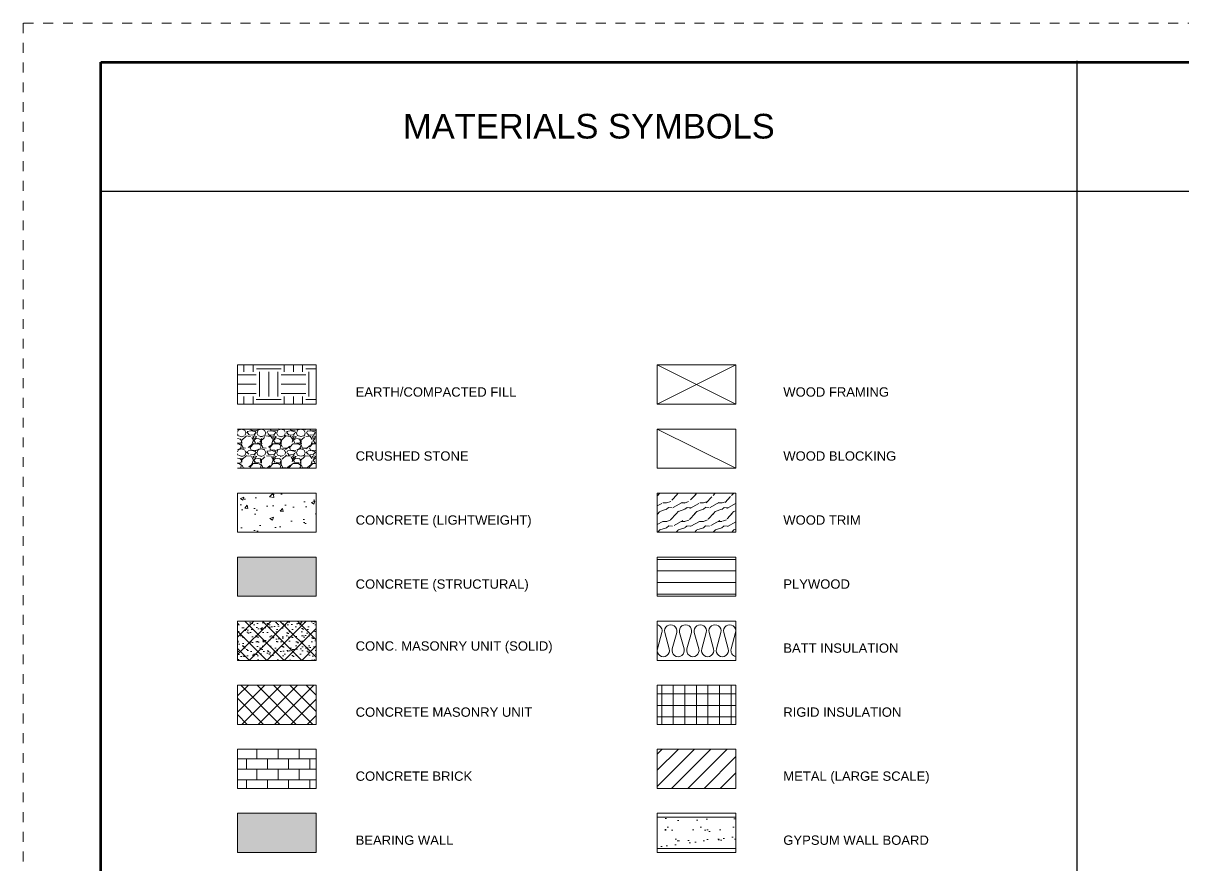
# Paper-space layout 'Symbols A2-1' of a CAD drawing. Header units: inches. Extents: x 0 to 23.5, y -3.2 to 17.1.
# Drawn here: x 0 to 11.75, y 8.59 to 17.13 of the extents above; entities that cross this region are included whole.
import ezdxf
from ezdxf.enums import TextEntityAlignment as Align

# ---------------------------------------------------------------- set-up
doc = ezdxf.new("R2010")
doc.units = ezdxf.units.IN
doc.linetypes.add('DASHDOT', pattern=[1, 0.5, -0.25, 0, -0.25])
for name, color, linetype, lineweight in [('A-ANNO-SYMB', 152, 'Continuous', 5), ('A-CONC-LITE', 253, 'Continuous', 5), ('A-WALL-CONC', 153, 'Continuous', 5), ('C-ERTH', 253, 'Continuous', 5), ('C-STON', 253, 'Continuous', 5), ('G-ANNO-TEXT', 3, 'Continuous', 15), ('G-ANNO-TEXT-BOLD', 1, 'Continuous', 15), ('G-ANNO-TTLB', 7, 'Continuous', 50), ('G-PAPR-MEDM', 6, 'Continuous', 30), ('G-PAPR-THCK', 4, 'Continuous', 100)]:
    doc.layers.add(name, color=color, linetype=linetype, lineweight=lineweight)
doc.layers.add('G-ANNO-REFR', color=253, linetype='DASHDOT', lineweight=5, plot=False)
doc.styles.add('LLARGE', font='arial.ttf', dxfattribs={"height": 0.25})
doc.styles.add('NOTES', font='arial.ttf', dxfattribs={"height": 2})
doc.styles.add('Small text', font='arial.ttf', dxfattribs={"height": 2.4})
doc.styles.add('SUB-TITLE', font='swisscb.ttf')
doc.styles.add('SUB-TITLE-2', font='swissc.ttf')
doc.styles.add('TITLE', font='swisscb.ttf')

# ---------------------------------------------------------------- blocks, each defined once
blk = doc.blocks.new('*U171')
at = {"layer": 'G-ANNO-REFR'}
blk.add_lwpolyline([(0, 0), (596.9999999999999, 0), (596.9999999999999, 435), (0, 435)], close=True, dxfattribs=at)
at = {"layer": 'G-PAPR-THCK'}
blk.add_lwpolyline([(20, 425), (586.9999999999999, 425), (586.9999999999999, 10), (20, 10)], close=True, dxfattribs=at)
at = {"layer": 'G-ANNO-TEXT'}
for tag, p, height, style in [('GENERAL_NOTES_001', (522.5950671357899, 418.9541024142286), 1.710526315819984, 'NOTES'), ('GENERAL_NOTES_002', (522.8552631579099, 416.0728884652531), 1.710526315819984, 'NOTES'), ('GENERAL_NOTES_003', (522.8552631579099, 413.1916745162775), 1.710526315819984, 'NOTES'), ('GENERAL_NOTES_004', (522.8552631579099, 410.310460567302), 1.710526315819984, 'NOTES'), ('GENERAL_NOTES_005', (522.8552631579099, 407.4292466183265), 1.710526315819984, 'NOTES'), ('GENERAL_NOTES_006', (522.8552631579099, 404.548032669351), 1.710526315819984, 'NOTES'), ('GENERAL_NOTES_007', (522.8552631579099, 401.6971554763177), 1.710526315819984, 'NOTES'), ('GENERAL_NOTES_008', (522.7852552595817, 398.8159415273421), 1.710526315819984, 'NOTES'), ('GENERAL_NOTES_009', (522.8552631579099, 395.9347275783666), 1.710526315819984, 'NOTES'), ('GENERAL_NOTES_010', (522.8552631579099, 393.0535136293911), 1.710526315819984, 'NOTES'), ('GENERAL_NOTES_011', (522.8552631579099, 390.1722996804156), 1.710526315819984, 'NOTES'), ('GENERAL_NOTES_012', (522.8552631579099, 387.29108573144), 1.710526315819984, 'NOTES'), ('GENERAL_NOTES_013', (522.8552631579099, 384.4098717824645), 1.710526315819984, 'NOTES'), ('GENERAL_NOTES_014', (522.8552631579099, 381.528657833489), 1.710526315819984, 'NOTES'), ('GENERAL_NOTES_015', (522.8552631579099, 378.6474438845135), 1.710526315819984, 'NOTES'), ('GENERAL_NOTES_016', (522.8552631579099, 375.7662299355379), 1.710526315819984, 'NOTES'), ('GENERAL_NOTES_017', (522.7549185036395, 372.8850159865624), 1.710526315819984, 'NOTES'), ('GENERAL_NOTES_018', (522.8552631579099, 370.0038020375869), 1.710526315819984, 'NOTES'), ('GENERAL_NOTES_019', (522.8249264019677, 367.1237548869169), 1.710526315819984, 'NOTES'), ('GENERAL_NOTES_020', (522.8552631579099, 364.2425409379413), 1.710526315819984, 'NOTES'), ('GENERAL_NOTES_021', (522.756085301945, 361.3613269889657), 1.710526315819984, 'NOTES'), ('GENERAL_NOTES_022', (522.8552631579099, 358.4801130399902), 1.710526315819984, 'NOTES'), ('GENERAL_NOTES_023', (522.7654196883886, 355.5988990910147), 1.710526315819984, 'NOTES'), ('GENERAL_NOTES_024', (522.8552631579099, 352.7176851420392), 1.710526315819984, 'NOTES'), ('GENERAL_NOTES_025', (522.7420837222793, 349.8364711930636), 1.710526315819984, 'NOTES'), ('GENERAL_NOTES_026', (522.8552631579099, 346.9552572440881), 1.710526315819984, 'NOTES'), ('GENERAL_NOTES_027', (522.8552631579099, 344.0740432951126), 1.710526315819984, 'NOTES'), ('GENERAL_NOTES_028', (522.8552631579099, 341.192829346137), 1.710526315819984, 'NOTES'), ('GENERAL_NOTES_029', (522.8552631579099, 338.3116153971615), 1.710526315819984, 'NOTES'), ('GENERAL_NOTES_030', (522.7584188985559, 335.430401448186), 1.710526315819984, 'NOTES'), ('GENERAL_NOTES_031', (522.8552631579099, 332.5491874992105), 1.710526315819984, 'NOTES'), ('GENERAL_NOTES_032', (522.8552631579099, 329.6679735502349), 1.710526315819984, 'NOTES'), ('GENERAL_NOTES_033', (522.8552631579099, 326.7867596012594), 1.710526315819984, 'NOTES'), ('GENERAL_NOTES_034', (522.756085301945, 323.9055456522839), 1.710526315819984, 'NOTES'), ('GENERAL_NOTES_035', (522.8552631579099, 321.0243317033083), 1.710526315819984, 'NOTES'), ('SHEET_NOTES_001', (522.5950671357899, 299.9712291328697), 1.710526315819984, 'NOTES'), ('SHEET_NOTES_002', (522.7852552595817, 297.0900151838942), 1.710526315819984, 'NOTES'), ('SHEET_NOTES_003', (522.7549185036395, 294.2088012349187), 1.710526315819984, 'NOTES'), ('SHEET_NOTES_004', (522.8249264019677, 291.3275872859431), 1.710526315819984, 'NOTES'), ('SHEET_NOTES_005', (522.756085301945, 288.4463733369676), 1.710526315819984, 'NOTES'), ('SHEET_NOTES_006', (522.7654196883886, 285.5651593879921), 1.710526315819984, 'NOTES'), ('SHEET_NOTES_007', (522.7420837222793, 282.6839454390166), 1.710526315819984, 'NOTES'), ('KEY_NOTES_001', (522.5951602713927, 227.5016608836809), 1.710526315819984, 'NOTES'), ('KEY_NOTES_002', (522.7853483951845, 224.6204469347053), 1.710526315819984, 'NOTES'), ('CLIENTNAME', (522.7646274777989, 103.6193878170541), 2.565789473729976, 'SUB-TITLE-2'), ('CLIENTADDRESS1', (522.7646274777989, 100.1367835095559), 1.710526315819984, 'SUB-TITLE-2'), ('CLIENTADDRESS2', (522.7646274777989, 97.24480925568794), 1.710526315819984, 'SUB-TITLE-2'), ('CLIENTPHONE', (522.7646274777989, 94.39393206265464), 1.710526315819984, 'SUB-TITLE-2'), ('DRAWING_NO', (538.2500000002897, 58.25169967878837), 3.421052631639968, 'SUB-TITLE-2')]:
    blk.add_attdef(tag, p, '', height=height, dxfattribs=dict(at, style=style))
at = {"layer": 'G-ANNO-TEXT', "style": 'SUB-TITLE-2'}
for tag, p in [('REV_NO14', (524.7024062267354, 172.4030986870991)), ('REV_DATE14', (532.2397119026784, 172.4030986870991)), ('DRAWN_BY14', (542.0114588218322, 172.4030986870991)), ('CHECKED_BY14', (552.9232153746595, 172.4030986870991)), ('REV_NO13', (524.7024062267354, 168.9820460554591)), ('REV_DATE13', (532.2397119026784, 168.9820460554591)), ('DRAWN_BY13', (542.0114588218322, 168.9820460554591)), ('CHECKED_BY13', (552.9232153746595, 168.9820460554591)), ('REV_NO12', (524.7024062267354, 165.5609934238192)), ('REV_DATE12', (532.2397119026784, 165.5609934238192)), ('DRAWN_BY12', (542.0114588218322, 165.5609934238192)), ('CHECKED_BY12', (552.9232153746595, 165.5609934238192)), ('REV_NO11', (524.7024062267354, 162.1399407921792)), ('REV_DATE11', (532.2397119026784, 162.1399407921792)), ('DRAWN_BY11', (542.0114588218322, 162.1399407921792)), ('CHECKED_BY11', (552.9232153746595, 162.1399407921792)), ('REV_NO10', (524.7024062267354, 158.7188881605392)), ('REV_DATE10', (532.2397119026784, 158.7188881605392)), ('DRAWN_BY10', (542.0114588218322, 158.7188881605392)), ('CHECKED_BY10', (552.9232153746595, 158.7188881605392)), ('REV_NO9', (524.7024062267354, 155.2978355288992)), ('REV_DATE9', (532.2397119026784, 155.2978355288992)), ('DRAWN_BY9', (542.0114588218322, 155.2978355288992)), ('CHECKED_BY9', (552.9232153746595, 155.2978355288992)), ('REV_NO8', (524.7024062267354, 151.8767828972593)), ('REV_DATE8', (532.2397119026784, 151.8767828972593)), ('DRAWN_BY8', (542.0114588218322, 151.8767828972593)), ('CHECKED_BY8', (552.9232153746595, 151.8767828972593)), ('REV_NO7', (524.7024062267354, 148.4557302656195)), ('REV_DATE7', (532.2397119026784, 148.4557302656195)), ('DRAWN_BY7', (542.0114588218322, 148.4557302656195)), ('CHECKED_BY7', (552.9232153746595, 148.4557302656195)), ('REV_NO6', (524.7024062267354, 145.0346776339793)), ('REV_DATE6', (532.2397119026784, 145.0346776339793)), ('DRAWN_BY6', (542.0114588218322, 145.0346776339793)), ('CHECKED_BY6', (552.9232153746595, 145.0346776339793)), ('REV_NO5', (524.7024062267354, 141.6136250023394)), ('REV_DATE5', (532.2397119026784, 141.6136250023394)), ('DRAWN_BY5', (542.0114588218322, 141.6136250023394)), ('CHECKED_BY5', (552.9232153746595, 141.6136250023394)), ('REV_NO4', (524.7024062267354, 138.1925723706994)), ('REV_DATE4', (532.2397119026784, 138.1925723706994)), ('DRAWN_BY4', (542.0114588218322, 138.1925723706994)), ('CHECKED_BY4', (552.9232153746595, 138.1925723706994)), ('REV_NO3', (524.7024062267354, 134.7715197390594)), ('REV_DATE3', (532.2397119026784, 134.7715197390594)), ('DRAWN_BY3', (542.0114588218322, 134.7715197390594)), ('CHECKED_BY3', (552.9232153746595, 134.7715197390594)), ('REV_NO2', (524.7024062267354, 131.3504671074195)), ('REV_DATE2', (532.2397119026784, 131.3504671074195)), ('DRAWN_BY2', (542.0114588218322, 131.3504671074195)), ('CHECKED_BY2', (552.9232153746595, 131.3504671074195)), ('REV_NO1', (524.7023487310414, 127.9294144757795)), ('REV_DATE1', (532.2396544069845, 127.9294144757795)), ('DRAWN_BY1', (542.0114013261382, 127.9294144757795)), ('CHECKED_BY1', (552.9231578789656, 127.9294144757795)), ('REV_NO0', (524.7024062267354, 124.5083618441395)), ('REV_DATE0', (532.2397119026784, 124.5083618441395)), ('DRAWN_BY0', (542.0114588218322, 124.5083618441395)), ('CHECKED_BY0', (552.9232153746595, 124.5083618441395))]:
    blk.add_attdef(tag, text='', height=1.368421052655987, dxfattribs=at).set_placement(p, align=Align.MIDDLE)
for tag, p in [('REV_DESCRIPTION14', (559.7534615315831, 172.4030986870991)), ('REV_DESCRIPTION13', (559.7534615315831, 168.9820460554591)), ('REV_DESCRIPTION12', (559.7534615315831, 165.5609934238192)), ('REV_DESCRIPTION11', (559.7534615315831, 162.1399407921792)), ('REV_DESCRIPTION10', (559.7534615315831, 158.7188881605392)), ('REV_DESCRIPTION9', (559.7534615315831, 155.2978355288992)), ('REV_DESCRIPTION8', (559.7534615315831, 151.8767828972593)), ('REV_DESCRIPTION7', (559.7534615315831, 148.4557302656195)), ('REV_DESCRIPTION6', (559.7534615315831, 145.0346776339793)), ('REV_DESCRIPTION5', (559.7534615315831, 141.6136250023394)), ('REV_DESCRIPTION4', (559.7534615315831, 138.1925723706994)), ('REV_DESCRIPTION3', (559.7534615315831, 134.7715197390594)), ('REV_DESCRIPTION2', (559.7534615315831, 131.3504671074195)), ('REV_DESCRIPTION1', (559.753404035889, 127.9294144757795)), ('REV_DESCRIPTION0', (559.7534615315831, 124.5083618441395))]:
    blk.add_attdef(tag, text='', height=1.368421052655987, dxfattribs=at).set_placement(p, align=Align.MIDDLE_LEFT)
for tag, p in [('PROJECT_NAME1', (538.2500000002897, 91.87844743439533)), ('PROJECT_NAME2', (538.2500000002897, 88.45739480275536)), ('PROJECT_CODE', (538.2500000002897, 84.40789446266795)), ('RELEASE', (538.2500000002897, 80.61823642601924)), ('STAGE', (538.2500000002897, 76.76412245212506)), ('DRAWING_TITLE', (538.2500000002897, 72.91473744280195))]:
    blk.add_attdef(tag, text='', height=2.052631578983981, dxfattribs=at).set_placement(p, align=Align.TOP_LEFT)
at = {"layer": 'G-ANNO-TEXT'}
for tag, height, style, p in [('CURRENT_REV', 3.421052631639968, 'TITLE', (579.30263157881, 58.25169967878831)), ('DRAWN_BY', 2.052631578983981, 'SUB-TITLE-2', (529.6973684211898, 50.62604547613904)), ('CHECKED_BY', 2.052631578983981, 'SUB-TITLE-2', (545.9473684214797, 50.62604547613901)), ('SCALE', 2.052631578983981, 'SUB-TITLE-2', (563.0526315796795, 50.62604547613901)), ('ISSUE_DATE', 2.052631578983981, 'SUB-TITLE-2', (579.3026315793898, 50.62604547613901))]:
    blk.add_attdef(tag, text='', height=height, dxfattribs=dict(at, style=style)).set_placement(p, align=Align.CENTER)
at = {"layer": 'G-ANNO-TEXT', "style": 'SUB-TITLE'}
blk.add_attdef('FILE_NAME', text='', height=1.368421052655987, rotation=90, dxfattribs=at).set_placement((587.854871254819, 19.34614732200439), align=Align.TOP_LEFT)

psp = doc.layouts.new('Symbols A2-1')

# ---------------------------------------------------------------- hatches: boundary and pattern name
at = {"layer": 'A-ANNO-SYMB'}
h = psp.add_hatch(dxfattribs=at)
h.set_pattern_fill('WOOD_2', color=256, scale=0.1873938117556319, angle=90, pattern_type=2)
h.set_pattern_definition([(198.4349, (1.083711286515507, -6.730355207032891), (-0.3747877049512955, -0.1873935125294485), [0.07111089192834492, -0.5214802489288197]), (229.3987, (1.016249514283486, -6.752842464443564), (-0.9369691377153839, -1.124362686542254), [0.0345537323434326, -1.693131947859139]), (226.8476, (0.993762256872806, -6.591683786333725), (-2.623513895630833, -2.810906714878818), [0.08219729722561968, -4.027669812781109]), (199.9831, (0.9375441133461109, -6.651649806095527), (-1.499150617502923, -0.5621813329493485), [0.04386776696912274, -2.149520581487015]), (180, (1.083711286515507, -6.666641311035982), (-0.1873938117556319, -0.1873938117556318), [0.03747876235112638, -0.1499150494045055]), (208.4429, (1.04623252416438, -6.666641311035982), (2.43612025853636, 1.311755527738195), [0.1022971574745287, -5.012558467526166]), (174.2894, (0.9562834945216788, -6.71536370209244), (1.686544197767378, -0.1873940581159595), [0.0376657813752585, -1.845618789936184]), (219.8056, (0.9188047321705518, -6.711615825857334), (0.9369686954780443, 0.7495757028739274), [0.02927185036528846, -1.434320667899135])])
h.paths.add_polyline_path([(7.222329294812591, 11.96382955455903), (7.222329294812591, 12.36204140453976), (6.425905594851159, 12.36204140453976), (6.425905594851159, 11.96382955455903)])
h = psp.add_hatch(color=253, dxfattribs=at)
h.dxf.hatch_style = 1
h.paths.add_polyline_path([(2.968947428384281, 11.31463883049865), (2.968947428384281, 11.71285068047941), (2.172523728422844, 11.71285068047941), (2.172523728422844, 11.31463883049865)])
h = psp.add_hatch(dxfattribs=at)
h.set_pattern_fill('ANSI31', color=256, scale=0.9369690587781596, angle=135)
h.set_pattern_definition([(180, (1.083711286515507, -6.582068265381821), (-2.377701994095713e-17, -0.1171211323472699), [])])
h.paths.add_polyline_path([(7.222329294812591, 11.31463883049866), (7.222329294812591, 11.71285068047941), (6.425905594851159, 11.71285068047941), (6.425905594851159, 11.31463883049866)])
h = psp.add_hatch(dxfattribs=at)
h.set_pattern_fill('ANSI37', color=256, scale=0.9369690587781596, angle=135)
h.set_pattern_definition([(180, (1.083711286515507, -6.188049599966756), (-2.377701994095713e-17, -0.1171211323472699), []), (270, (1.083711286515507, -6.188049599966756), (0.11712113234727, -2.377701994095712e-17), [])])
h.paths.add_polyline_path([(7.222329294812591, 10.01625738237795), (7.222329294812591, 10.4144692323587), (6.425905594851159, 10.4144692323587), (6.425905594851159, 10.01625738237795)])
h = psp.add_hatch(dxfattribs=at)
h.set_pattern_fill('STONE_HOLLAND_PARQUET_2', color=256, scale=0.02677054453651885, pattern_type=2)
h.set_pattern_definition([(0, (1.083711286515507, -3.610585988270596), (0, 0.1070821781460754), []), (90, (1.083711286515507, -3.610585988270596), (-0.1070821781460754, 0.1070821781460754), [0.1070821781460754, -0.1070821781460754])])
h.paths.add_polyline_path([(2.172523728422844, 9.765278508298339), (2.172523728422844, 9.367066658317587), (2.968947428384281, 9.367066658317587), (2.968947428384281, 9.765278508298339)])
h = psp.add_hatch(dxfattribs=at)
h.set_pattern_fill('ANSI31', color=256, scale=0.929888427606451)
h.set_pattern_definition([(44.99999999999997, (0.7917871559789017, -6.110815529681421), (-0.08219130161342718, 0.08219130161342718), [])])
h.paths.add_polyline_path([(7.222329294812591, 9.367066658317613), (7.222329294812591, 9.765278508298344), (6.425905594851159, 9.765278508298344), (6.425905594851159, 9.367066658317613)])
h = psp.add_hatch(color=256, dxfattribs=at)
h.dxf.hatch_style = 1
h.paths.add_polyline_path([(2.968947428384281, 8.71787593425724), (2.968947428384281, 9.116087784237983), (2.172523728422844, 9.116087784237983), (2.172523728422844, 8.71787593425724)])
h = psp.add_hatch(dxfattribs=at)
h.set_pattern_fill('AR-SAND', color=256, scale=0.1070821781460754)
h.set_pattern_definition([(37.49999999999998, (1.083711286515507, -5.794030934551696), (-0.006745465995112581, 0.2063284860895594), [0, -0.1627649107820346, 0, -0.1820397028483282, 0, -0.1740085394873725]), (7.499999999999998, (1.083711286515507, -5.794030934551696), (0.189511544432253, 0.3022015477111766), [0, -0.08780738607978171, 0, -0.1467025840601232, 0, -0.05621814352668954]), (327.5, (0.9520002073958278, -5.794030934551696), (0.3334690936122244, 0.0006059837789834578), [0, -0.0535410890730377, 0, -0.1927479206629357, 0, -0.2516431186432772]), (317.5, (0.9520002073958278, -5.794030934551696), (0.321902584600467, 0.09398341119874659), [0, -0.02677054453651884, 0, -0.1263569702123689, 0, -0.1445609404972018])])
h.paths.add_polyline_path([(6.425905594851159, 9.075931967433204), (6.425905594851159, 8.758031751062019), (7.222329294812591, 8.758031751062019), (7.222329294812591, 9.075931967433204)])
at = {"layer": 'A-CONC-LITE'}
h = psp.add_hatch(dxfattribs=at)
h.set_pattern_fill('AR-CONC', color=256, scale=0.00197)
h.set_pattern_definition([(49.99999999999999, (0.6111307069581471, -7.644602788871041), (0.3589037979221278, -0.03139999851163908), [0.0375285, -0.4128135]), (355, (0.6111307069581471, -7.644602788871041), (-0.0694295402071896, 0.3763819851208993), [0.0300228, -0.3302519508149]), (100.4514447, (0.6410392607481487, -7.647219448266042), (0.2894742567679959, 0.3449819712670243), [0.03189431733599999, -0.3508377818619998]), (46.18420000000002, (0.6111307069581471, -7.544526788871042), (0.5340257105574959, -0.08282338602747248), [0.05629274999999993, -0.6192202499999995]), (96.63555760999989, (0.6556328099581479, -7.551428683871041), (0.4676861440814609, 0.4874294654575114), [0.0478414955858, -0.5262571480752]), (351.1841511700001, (0.6111307069581471, -7.544526788871042), (0.4676861441080047, 0.4874294654334994), [0.0450341351279, -0.4953756718823999]), (21, (0.6611687069581463, -7.569545788871041), (0.298680350800191, -0.2014624404285626), [0.0375285, -0.4128135]), (326.0000000000001, (0.6611687069581463, -7.569545788871041), (0.1217499958448647, 0.3628502932609689), [0.0300228, -0.3302508]), (71.45144499999999, (0.6860587361801465, -7.586334325674041), (0.4204303459790708, 0.1613878547052333), [0.031894317336, -0.350837177072]), (37.50000000000001, (0.6111307069581471, -7.644602788871041), (0.006084548403665879, 0.1665734265801116), [0, -0.32624776, 0, -0.3352546, 0, -0.33150175]), (7.499999999999999, (0.6111307069581471, -7.644602788871041), (0.1316347351453023, 0.1973557323916954), [0, -0.19114516, 0, -0.31874206, 0, -0.12634595]), (327.5, (0.4995459669581483, -7.644602788871041), (0.2671134724787367, -0.01128562566556668), [0, -0.125095, 0, -0.3902964, 0, -0.5178933]), (317.5, (0.449507966958149, -7.644602788871041), (0.2918144873304556, 0.05009018733566607), [0, -0.1626235, 0, -0.25919684, 0, -0.3677793])])
h.paths.add_polyline_path([(2.968947428384281, 11.96382955455903), (2.968947428384281, 12.36204140453976), (2.172523728422844, 12.36204140453976), (2.172523728422844, 11.96382955455903)])
h = psp.add_hatch(dxfattribs=at)
h.set_pattern_fill('AR-SAND', color=256, scale=0.00197)
h.set_pattern_definition([(37.50000000000001, (0.6111307069581471, -7.644602788871041), (-0.00315206165308857, 0.09641440775388044), [0, -0.07605776, 0, -0.0850646, 0, -0.08131175]), (7.499999999999999, (0.6111307069581471, -7.644602788871041), (0.08855608677818652, 0.1412145448119658), [0, -0.04103116, 0, -0.06855206, 0, -0.02626995]), (327.5, (0.5495839669581476, -7.644602788871041), (0.1558254969375672, 0.0002831253816735151), [0, -0.025019, 0, -0.09006839999999999, 0, -0.1175893]), (317.5, (0.5495839669581476, -7.644602788871041), (0.1504206211370425, 0.04391707668167161), [0, -0.0125095, 0, -0.05904483999999999, 0, -0.0675513])])
h.paths.add_polyline_path([(2.172523728422844, 11.06365995641905), (2.172523728422844, 10.66544810643832), (2.968947428384281, 10.66544810643832), (2.968947428384281, 11.06365995641905)])
at = {"layer": 'A-WALL-CONC'}
h = psp.add_hatch(dxfattribs=at)
h.set_pattern_fill('ANSI37', color=256, scale=0.0394)
h.set_pattern_definition([(45, (0.6111307069581471, -7.644602788871041), (-0.08845552279253115, 0.08845552279253116), []), (135, (0.6111307069581471, -7.644602788871041), (-0.08845552279253116, -0.08845552279253115), [])])
h.paths.add_polyline_path([(2.172523728422844, 11.06365995641905), (2.172523728422844, 10.66544810643832), (2.968947428384281, 10.66544810643832), (2.968947428384281, 11.06365995641905)])
h = psp.add_hatch(dxfattribs=at)
h.set_pattern_fill('ANSI37', color=256, scale=0.9369690587781596)
h.set_pattern_definition([(44.99999999999997, (1.083711286515507, -6.188049599966756), (-0.08281714690300167, 0.08281714690300165), []), (135, (1.083711286515507, -6.188049599966756), (-0.08281714690300168, -0.08281714690300163), [])])
h.paths.add_polyline_path([(2.968947428384281, 10.4144692323587), (2.968947428384281, 10.01625738237794), (2.172523728422844, 10.01625738237794), (2.172523728422844, 10.4144692323587)])
at = {"layer": 'C-ERTH'}
h = psp.add_hatch(dxfattribs=at)
h.set_pattern_fill('EARTH', color=256, scale=0.0394)
h.set_pattern_definition([(0, (0.6111307069581471, -7.644602788871041), (0.25019, 0.25019), [0.25019, -0.25019]), (0, (0.6111307069581471, -7.550781538871041), (0.25019, 0.25019), [0.25019, -0.25019]), (0, (0.6111307069581471, -7.456960288871041), (0.25019, 0.25019), [0.25019, -0.25019]), (90, (0.6424044569581489, -7.425686538871041), (-0.25019, 0.25019), [0.25019, -0.25019]), (90, (0.7362257069581453, -7.425686538871041), (-0.25019, 0.25019), [0.25019, -0.25019]), (90, (0.8300469569581461, -7.425686538871041), (-0.25019, 0.25019), [0.25019, -0.25019])])
h.paths.add_polyline_path([(2.968947428384281, 13.26221100267971), (2.968947428384281, 13.66042285266047), (2.172523728422844, 13.66042285266047), (2.172523728422844, 13.26221100267971)])
at = {"layer": 'C-STON'}
h = psp.add_hatch(dxfattribs=at)
h.set_pattern_fill('GRAVEL', color=256, scale=0.00788)
h.set_pattern_definition([(228.0127875, (0.7552401469581471, -7.44445078887104), (-1.60121600012575, -1.801367999888245), [0.026927649472, -2.665842110797722]), (184.969741, (0.7372264669581449, -7.464465988871041), (2.401823999049712, 0.2001520114021964), [0.04620869193599993, -4.574659052809686]), (132.5104471, (0.6911915069581486, -7.46846902887104), (2.001520000845326, -2.201671999231381), [0.032582343776, -3.225656156175079]), (267.273689, (0.6131322269581463, -7.518507028871041), (0.2001520004191943, 4.00303999997897), [0.04207955617599994, -4.165875269148151]), (292.83365418, (0.6111307069581471, -7.560538948871041), (-1.000760000083796, 2.40182399996497), [0.04126233555999995, -4.084976850333104]), (357.2736889999999, (0.6271428669581456, -7.598567828871041), (-4.00303999997897, 0.2001520004191946), [0.04207955617599994, -4.165875269148151]), (37.69424047, (0.6691747869581478, -7.600569348871041), (-2.601975999884628, -2.001520000149752), [0.05564806040799999, -5.509153486762663]), (72.25532837, (0.7132082269581449, -7.566543508871041), (1.401064000376608, 4.403343999880134), [0.05253749817599999, -5.201214220230114]), (121.42956562, (0.7292203869581478, -7.516505508871041), (-1.60121600022719, 2.60197599986021), [0.0422220644, -4.179989001058506]), (175.2363583, (0.7072036669581471, -7.480478148871041), (2.201671999968442, -0.2001520003458734), [0.04820300646399994, -2.361946231659998]), (222.3974378, (0.659167186958147, -7.476475108871041), (-2.401823999923143, -2.201672000083843), [0.06233694009600001, -6.171361673959548]), (138.81407483, (0.8112827069581486, -7.520508548871041), (-1.40106399991596, 1.200912000097647), [0.021276357752, -2.106368586958307]), (171.4692344, (0.7952705469581457, -7.506497908871041), (2.601976000070105, -0.4003039995459026), [0.040478140024, -4.007345552966752]), (225, (0.7552401469581471, -7.500493348871041), (-2.799538378894795e-17, -0.2001520000000188), [0.028305695992, -0.2547519769441264]), (203.19859051, (0.7412295069581478, -7.476475108871041), (1.000760000027272, 0.4003039999298155), [0.01524317601599998, -1.509069042668845]), (291.80140949, (0.7272188669581486, -7.482479668871041), (-0.2001520000418819, 0.6004559999860423), [0.021556970856, -1.056294535612]), (30.96375652999999, (0.7352249469581457, -7.502494868871041), (0.600456000014687, 0.4003039999780246), [0.03501238920799997, -1.132064294449307]), (161.56505118, (0.7652477469581479, -7.484481188871041), (0.4003040000104475, -0.2001519999790198), [0.025317426632, -0.6076187716060464]), (16.389540334, (0.6111307069581471, -7.482479668871041), (2.001520000000012, 0.6004560000000192), [0.0354669344, -3.511235541796073]), (70.34617594, (0.6451565469581478, -7.472472068871041), (-0.80060800007323, -2.201671999974028), [0.029754796472, -2.94571859544216]), (293.19859051, (0.7652477469581479, -7.44445078887104), (-0.4003039999301251, 1.000760000027997), [0.03048615187999997, -1.493826066804845]), (343.6104596700001, (0.7772568669581479, -7.472472068871041), (-2.001520000041944, 0.6004559998599612), [0.03546693439999997, -3.511235541796148]), (339.44395478, (0.6111307069581471, -7.606573908871041), (-1.000759999999989, 0.4003040000000166), [0.03420197375999996, -1.675897463872751]), (294.7751406, (0.6431550269581485, -7.618583028871041), (-1.000760001191214, 2.201671999458428), [0.028657363056, -2.837083158400736]), (66.80140949, (0.7672492669581471, -7.644602788871041), (0.4003039999371411, 1.000760000025161), [0.03048615188, -1.493826066804847]), (17.35402464, (0.7792583869581471, -7.616581508871041), (-2.60197599994823, -0.800608000168038), [0.033551679912, -3.32160722723976]), (69.44395478, (0.6691747869581478, -7.644602788871041), (-0.4003040000069707, -1.000759999997213), [0.01710098688, -1.692998450752753]), (101.309932474, (0.7552401469581471, -7.644602788871041), (-0.2001520000000315, 0.8006080000000291), [0.01020575048, -1.010373203204649]), (165.963756532, (0.7532386269581479, -7.634595188871041), (0.6004559999999616, -0.2001519999999893), [0.04126233556, -0.7839855016186371]), (186.00900596, (0.7132082269581449, -7.624587588871041), (2.001519999989391, 0.200152000104753), [0.03823903959999997, -3.785659551230952]), (303.69006753, (0.7352249469581457, -7.520508548871041), (-0.2001520000278139, 0.4003039999861077), [0.028866321744, -0.692791977142784]), (353.15722659, (0.7512371069581486, -7.544526788871042), (3.402584000020936, -0.4003039998218642), [0.050397072688, -4.989301514324442]), (60.9453959, (0.8012751069581479, -7.550531348871042), (-0.8006080000220394, -1.401063999987412), [0.020606849312, -2.040084114667068]), (90, (0.8112827069581486, -7.532517668871042), (-0.200152, 0.200152), [0.01200912, -0.18814288]), (120.25643716, (0.7092051869581464, -7.618583028871041), (0.8006079999020645, -1.401064000055932), [0.027805916448, -2.75279453292816]), (48.01278749999999, (0.6951945469581471, -7.594564788871041), (1.601216000132017, 1.801367999882604), [0.05385529894400001, -2.638914461325721]), (0, (0.7312219069581471, -7.554534388871041), (0.200152, 0.200152), [0.05203952000000001, -0.14811248]), (325.3048465, (0.7832614269581456, -7.554534388871041), (2.001520000758177, -1.401063998916861), [0.031646833328, -3.133034157862232]), (254.0546040999999, (0.8092811869581449, -7.572548068871041), (-0.2001519999860175, -0.8006080000035259), [0.029142531504, -1.427986023055233]), (207.64597536, (0.8012751069581479, -7.600569348871041), (-3.80288800013974, -2.001519999734503), [0.04744903387999994, -4.697462196527511]), (175.42607874, (0.7592431869581456, -7.622586068871041), (-2.601975999999908, 0.2001519999999589), [0.05019792144799999, -4.969588700751712])])
h.paths.add_polyline_path([(2.968947428384281, 12.61302027861939), (2.968947428384281, 13.01123212860012), (2.172523728422844, 13.01123212860012), (2.172523728422844, 12.61302027861939)])

# ---------------------------------------------------------------- linework, layer by layer
at = {"layer": 'A-ANNO-SYMB'}
for p, q in [((6.425905594851199, 13.26221100267971), (7.222329294812631, 13.66042285266047)), ((6.425905594851199, 13.66042285266047), (7.222329294812631, 13.26221100267971)), ((6.425905594851199, 13.01123212860012), (7.222329294812631, 12.61302027861939)), ((6.425905594851159, 9.07593196743321), (7.222329294812591, 9.07593196743321)), ((6.425905594851159, 8.758031751062026), (7.222329294812591, 8.758031751062026))]:
    psp.add_line(p, q, dxfattribs=at)
at = {"layer": 'A-ANNO-SYMB', "linetype": 'Continuous'}
for p, q in [((2.968947428384281, 13.01123212860012), (2.172523728422844, 13.01123212860012)), ((2.968947428384281, 12.61302027861939), (2.968947428384281, 13.01123212860012)), ((2.172523728422844, 12.61302027861939), (2.968947428384281, 12.61302027861939)), ((7.222329294812631, 11.06365995641905), (6.425905594851199, 11.06365995641905)), ((6.425905594851199, 11.06365995641905), (6.425905594851199, 10.66544810643832)), ((7.222329294812631, 10.66544810643832), (7.222329294812631, 11.06365995641905)), ((6.425905594851199, 10.66544810643832), (7.222329294812631, 10.66544810643832))]:
    psp.add_line(p, q, dxfattribs=at)
for points in [[(2.968947428384281, 13.26221100267971), (2.968947428384281, 13.66042285266047), (2.172523728422844, 13.66042285266047), (2.172523728422844, 13.26221100267971)], [(7.222329294812631, 13.66042285266047), (6.425905594851199, 13.66042285266047), (6.425905594851199, 13.26221100267971), (7.222329294812631, 13.26221100267971)], [(7.222329294812631, 12.61302027861939), (7.222329294812631, 13.01123212860012), (6.425905594851199, 13.01123212860012), (6.425905594851199, 12.61302027861939)], [(2.968947428384281, 11.96382955455903), (2.968947428384281, 12.36204140453976), (2.172523728422844, 12.36204140453976), (2.172523728422844, 11.96382955455903)], [(7.222329294812591, 11.96382955455903), (7.222329294812591, 12.36204140453976), (6.425905594851159, 12.36204140453976), (6.425905594851159, 11.96382955455903)], [(2.968947428384281, 11.31463883049866), (2.968947428384281, 11.71285068047941), (2.172523728422844, 11.71285068047941), (2.172523728422844, 11.31463883049866)], [(7.222329294812591, 11.31463883049866), (7.222329294812591, 11.71285068047941), (6.425905594851159, 11.71285068047941), (6.425905594851159, 11.31463883049866)], [(2.968947428384281, 11.06365995641905), (2.968947428384281, 10.66544810643832), (2.172523728422844, 10.66544810643832), (2.172523728422844, 11.06365995641905)], [(2.968947428384281, 10.4144692323587), (2.968947428384281, 10.01625738237795), (2.172523728422844, 10.01625738237795), (2.172523728422844, 10.4144692323587)], [(7.222329294812591, 10.01625738237795), (7.222329294812591, 10.4144692323587), (6.425905594851159, 10.4144692323587), (6.425905594851159, 10.01625738237795)], [(2.968947428384281, 9.367066658317594), (2.968947428384281, 9.765278508298344), (2.172523728422844, 9.765278508298344), (2.172523728422844, 9.367066658317594)], [(7.222329294812591, 9.367066658317613), (7.222329294812591, 9.765278508298344), (6.425905594851159, 9.765278508298344), (6.425905594851159, 9.367066658317613)], [(2.968947428384281, 8.717875934257247), (2.968947428384281, 9.116087784237987), (2.172523728422844, 9.116087784237987), (2.172523728422844, 8.717875934257247)], [(7.222329294812591, 8.717875934257247), (7.222329294812591, 9.116087784237987), (6.425905594851159, 9.116087784237987), (6.425905594851159, 8.717875934257247)]]:
    psp.add_lwpolyline(points, close=True, dxfattribs=at)
at = {"layer": 'A-ANNO-SYMB'}
psp.add_lwpolyline([(6.425905594851159, 11.02507048404735, -0.4333838659870005), (6.473487841730472, 10.94772900564664), (6.428099829215416, 10.78137905721072, 1.309401076758686), (6.54815256360182, 10.78137905721072), (6.502764551087808, 10.94772900564292, -1.309401076758539), (6.622817285474254, 10.94772900564292), (6.577429272959216, 10.781379057207, 1.309401076758558), (6.697482007345656, 10.781379057207), (6.652093994830605, 10.94772900564292, -1.309401076758687), (6.772146729217064, 10.94772900564291), (6.726758716701954, 10.781379057207, 1.309401076716613), (6.846811451089447, 10.78137905720329), (6.801423438574346, 10.94772900563922, -1.309401076758687), (6.92147617296081, 10.9477290056392), (6.87608816044574, 10.78137905720329, 1.309401076758582), (6.996140894832195, 10.78137905720329), (6.950752882317143, 10.94772900563922, -1.309401076758559), (7.070805616703589, 10.94772900563922), (7.025417604188497, 10.78137905720329, 1.309401076716589), (7.145470338575937, 10.78137905719959), (7.100082326060889, 10.9477290056355, -1.309401076758473), (7.22013506044734, 10.9477290056355), (7.174747047932287, 10.78137905719959, 0.4333838659919551), (7.222329294812591, 10.70403757879864, 0.4333838659919551)], format="xyb", dxfattribs=at)
at = {"layer": 'G-PAPR-MEDM'}
for p, q in [((10.6774, 16.745), (10.6774, 0.394)), ((20.56679999999999, 15.41815345013017), (0.7879999999999999, 15.41815345013017))]:
    psp.add_line(p, q, dxfattribs=at)

# ---------------------------------------------------------------- block references
at = {"layer": 'G-ANNO-TTLB', "xscale": 0.03937007874015748, "yscale": 0.03937007874015748}
psp.add_blockref('*U171', (0, 0), dxfattribs=at)

# ---------------------------------------------------------------- texts
at = {"layer": 'G-ANNO-TEXT', "style": 'Small text'}
for s, p in [('EARTH/COMPACTED FILL', (3.369130706958147, 13.38665214357813)), ('WOOD FRAMING', (7.703130706958147, 13.38665214357813)), ('CRUSHED STONE', (3.369130706958147, 12.7374614195178)), ('WOOD BLOCKING', (7.703130706958147, 12.7374614195178)), ('CONCRETE (LIGHTWEIGHT)', (3.369130706958147, 12.08827069545743)), ('WOOD TRIM', (7.703130706958147, 12.08827069545743)), ('CONCRETE (STRUCTURAL)', (3.369130706958147, 11.43907997139707)), ('PLYWOOD', (7.703130706958147, 11.43907997139707)), ('CONC. MASONRY UNIT (SOLID)', (3.369130706958147, 10.81122221345372)), ('BATT INSULATION', (7.703130706958147, 10.78988924733672)), ('CONCRETE MASONRY UNIT', (3.369130706958147, 10.1406987223822)), ('RIGID INSULATION', (7.703130706958147, 10.14069852327636)), ('CONCRETE BRICK', (3.369130706958147, 9.491507799216008)), ('METAL (LARGE SCALE)', (7.703130706958147, 9.491507799216008)), ('BEARING WALL', (3.369130706958147, 8.842317075155654)), ('GYPSUM WALL BOARD', (7.703130706958147, 8.842317075155654))]:
    psp.add_text(s, height=0.09455999999999999, dxfattribs=at).set_placement(p, align=Align.MIDDLE_LEFT)
at = {"layer": 'G-ANNO-TEXT-BOLD', "style": 'LLARGE'}
psp.add_text('MATERIALS SYMBOLS', height=0.25019, dxfattribs=at).set_placement((5.732699999999999, 16.08157672506508), align=Align.MIDDLE_CENTER)

doc.saveas('drawing.dxf')
